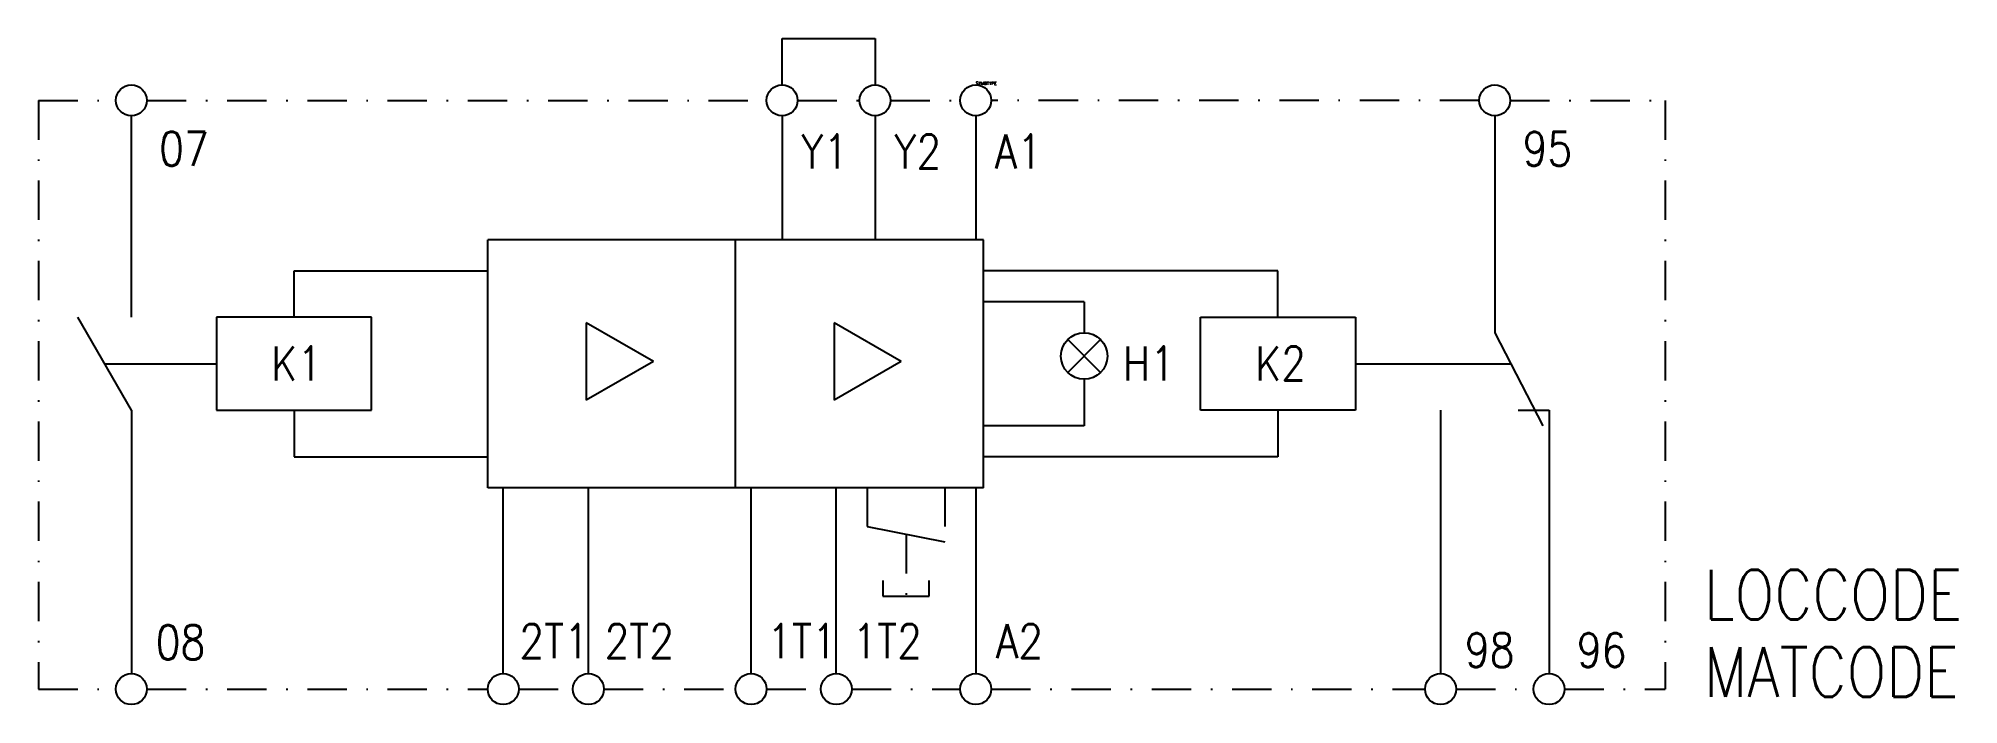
# Model space of a CAD drawing. Extents: x 222 to 346, y 146 to 189.
import ezdxf
from ezdxf.enums import TextEntityAlignment as Align

# ---------------------------------------------------------------- set-up
doc = ezdxf.new("R2010")
doc.units = 0
doc.header["$LTSCALE"] = 0.2
doc.header["$MEASUREMENT"] = 0
doc.linetypes.add('DASHDOT', pattern=[25.4, 12.7, -6.35, 0, -6.35])
doc.linetypes.add('DASHED', pattern=[19.05, 12.7, -6.35])
doc.layers.get('0').update_dxf_attribs({"color": 8, "linetype": 'CONTINUOUS'})
for name, color, linetype in [('1', 8, 'CONTINUOUS'), ('11', 30, 'CONTINUOUS'), ('12', 30, 'DASHED'), ('21', 8, 'DASHDOT')]:
    doc.layers.add(name, color=color, linetype=linetype)
doc.styles.add('ROMANS', font='ROMANS.shx')
doc.styles.get("Standard").update_dxf_attribs({"font": 'simplex', "width": 0.85})

msp = doc.modelspace()

# ---------------------------------------------------------------- linework, layer by layer
at = {"layer": '1'}
for p, q in [((270, 189), (276, 189)), ((270, 186), (270, 189)), ((276, 189), (276, 186)), ((228, 171), (228, 184)), ((270, 184), (270, 176)), ((276, 184), (276, 176)), ((282.5, 184), (282.5, 176)), ((316, 184), (316, 170)), ((283, 176), (251, 176)), ((251, 160), (251, 176)), ((267, 160), (267, 176)), ((283, 160), (283, 176)), ((238.5, 174), (251, 174)), ((238.5, 171), (238.5, 174)), ((302, 174), (283, 174)), ((302, 171), (302, 174)), ((289.5, 172), (283, 172)), ((289.5, 172), (289.5, 170)), ((228, 165), (224.54, 171)), ((243.5, 171), (233.5, 171)), ((233.5, 171), (233.5, 165)), ((243.5, 165), (243.5, 171)), ((257.36, 170.65), (257.36, 165.65)), ((261.69, 168.15), (257.36, 170.65)), ((273.36, 170.65), (273.36, 165.65)), ((277.69, 168.15), (273.36, 170.65)), ((297, 171), (307, 171)), ((297, 165), (297, 171)), ((307, 171), (307, 165)), ((316, 170), (319.11, 164)), ((288.44, 167.44), (290.56, 169.56)), ((288.44, 169.56), (290.56, 167.44)), ((226.27, 168), (233.5, 168)), ((261.69, 168.15), (257.36, 165.65)), ((277.69, 168.15), (273.36, 165.65)), ((307, 168), (317.04, 168)), ((289.5, 167), (289.5, 164)), ((228, 165), (228, 148)), ((233.5, 165), (243.5, 165)), ((238.5, 165), (238.5, 162)), ((307, 165), (297, 165)), ((302, 165), (302, 162)), ((312.5, 165), (312.5, 148)), ((317.5, 165), (319.5, 165)), ((319.5, 165), (319.5, 148)), ((289.5, 164), (283, 164)), ((238.5, 162), (251, 162)), ((302, 162), (283, 162)), ((283, 160), (251, 160)), ((252, 148), (252, 160)), ((257.5, 148), (257.5, 160)), ((268, 148), (268, 160)), ((273.5, 148), (273.5, 160)), ((275.5, 160), (275.5, 157.5)), ((280.5, 160), (280.5, 157.5)), ((282.5, 160), (282.5, 148)), ((275.5, 157.5), (280.5, 156.5)), ((276.5, 154), (276.5, 153)), ((279.5, 153), (279.5, 154)), ((276.5, 153), (279.5, 153))]:
    msp.add_line(p, q, dxfattribs=at)
for centre, radius in [((228, 185), 1), ((270, 185), 1), ((276, 185), 1), ((282.5, 185), 1), ((316, 185), 1), ((289.5, 168.5), 1.5), ((228, 147), 1), ((252, 147), 1), ((257.5, 147), 1), ((268, 147), 1), ((273.5, 147), 1), ((282.5, 147), 1), ((312.5, 147), 1), ((319.5, 147), 1)]:
    msp.add_circle(centre, radius, dxfattribs=at)
at = {"layer": '21'}
for p, q in [((222, 185), (222, 147)), ((222, 185), (227, 185)), ((229, 185), (269, 185)), ((271, 185), (275, 185)), ((277, 185), (281.5, 185)), ((315, 185), (283.5, 185)), ((317, 185), (327, 185)), ((327, 185), (327, 147)), ((278, 157), (278, 153)), ((222, 147), (227, 147)), ((229, 147), (251, 147)), ((253, 147), (256.5, 147)), ((258.5, 147), (267, 147)), ((269, 147), (272.5, 147)), ((274.5, 147), (281.5, 147)), ((283.5, 147), (311.5, 147)), ((313.5, 147), (318.5, 147)), ((320.5, 147), (327, 147))]:
    msp.add_line(p, q, dxfattribs=at)

# ---------------------------------------------------------------- texts
at = {"flags": 1}
msp.add_attdef('SYMBTYPE', (282.5, 186), 'RL', height=0.2, dxfattribs=at)
at = {"layer": '1', "width": 0.85}
for s, p in [('07', (231.4, 181.88)), ('95', (319.4, 181.88)), ('K1', (238.67, 168.02)), ('H1', (293.67, 168.02)), ('K2', (302.17, 168.02)), ('08', (231.17, 150.02)), ('98', (315.67, 149.52)), ('96', (322.9, 149.52))]:
    msp.add_text(s, height=2.2, dxfattribs=at).set_placement(p, align=Align.MIDDLE)
for s, p in [('Y1', (271.23, 180.6)), ('Y2', (277.23, 180.6)), ('A1', (283.73, 180.6)), ('2T1', (253.04, 149)), ('2T2', (258.54, 149)), ('1T1', (269.04, 149)), ('1T2', (274.54, 149)), ('A2', (283.8, 149))]:
    msp.add_text(s, height=2.2, dxfattribs=at).set_placement(p)
at = {"layer": '11', "style": 'ROMANS', "width": 0.85}
msp.add_attdef('LOCCODE', (329.5, 151.5), ' ', height=3.2, dxfattribs=at)
at = {"layer": '12', "width": 0.85}
msp.add_attdef('MATCODE', (329.5, 146.5), '', height=3.2, dxfattribs=at)

doc.saveas('drawing.dxf')
